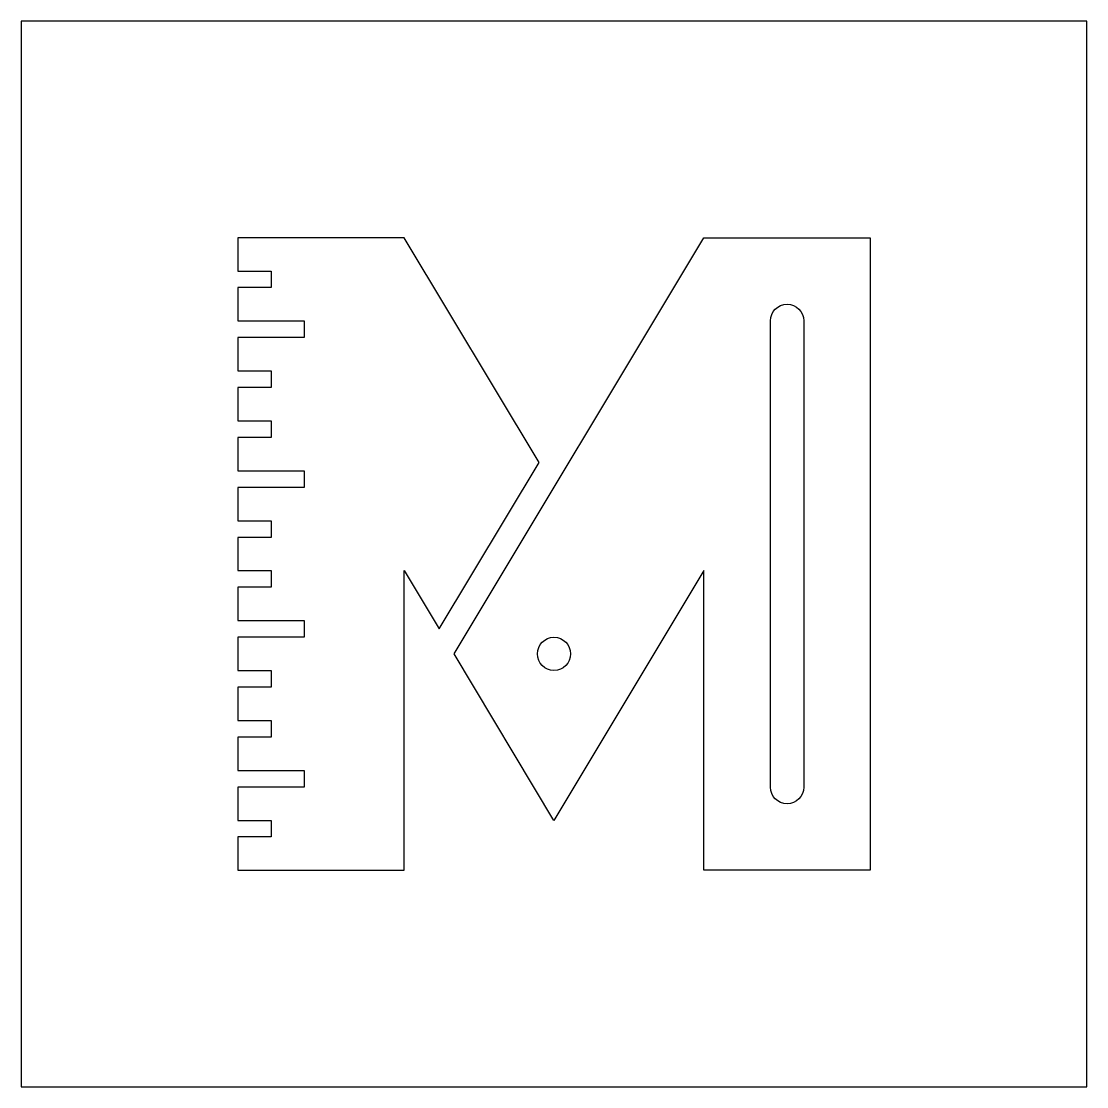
# Model space of a CAD drawing. Header units: millimetres. Extents: x 0 to 54.2, y -54.2 to 0.
import ezdxf

# ---------------------------------------------------------------- set-up
doc = ezdxf.new("R2010")
doc.units = ezdxf.units.MM
doc.layers.get('0').update_dxf_attribs({"linetype": 'CONTINUOUS'})

msp = doc.modelspace()

# ---------------------------------------------------------------- linework, layer by layer
for p, q in [((38.1, -38.947), (38.1, -15.24)), ((39.793, -15.24), (39.793, -38.947))]:
    msp.add_line(p, q)
for points in [[(54.187, 0), (0, 0), (0, -54.187), (54.187, -54.187)], [(19.473, -11.007), (11.007, -11.007), (11.007, -12.7), (12.7, -12.7), (12.7, -13.547), (11.007, -13.547), (11.007, -15.24), (14.393, -15.24), (14.393, -16.087), (11.007, -16.087), (11.007, -17.78), (12.7, -17.78), (12.7, -18.627), (11.007, -18.627), (11.007, -20.32), (12.7, -20.32), (12.7, -21.167), (11.007, -21.167), (11.007, -22.86), (14.393, -22.86), (14.393, -23.707), (11.007, -23.707), (11.007, -25.4), (12.7, -25.4), (12.7, -26.247), (11.007, -26.247), (11.007, -27.94), (12.7, -27.94), (12.7, -28.787), (11.007, -28.787), (11.007, -30.48), (14.393, -30.48), (14.393, -31.327), (11.007, -31.327), (11.007, -33.02), (12.7, -33.02), (12.7, -33.867), (11.007, -33.867), (11.007, -35.56), (12.7, -35.56), (12.7, -36.407), (11.007, -36.407), (11.007, -38.1), (14.393, -38.1), (14.393, -38.947), (11.007, -38.947), (11.007, -40.64), (12.7, -40.64), (12.7, -41.487), (11.007, -41.487), (11.007, -43.18), (19.473, -43.18), (19.473, -27.94), (21.251, -30.903), (26.331, -22.437)], [(22.013, -32.173), (34.713, -11.007), (43.18, -11.007), (43.18, -43.18), (34.713, -43.18), (34.713, -27.94), (27.093, -40.64)]]:
    msp.add_lwpolyline(points, close=True)
for points in [[(38.1, -15.24), (38.1, -14.774), (38.481, -14.393), (38.947, -14.393)], [(38.947, -14.393), (39.412, -14.393), (39.793, -14.774), (39.793, -15.24)], [(26.247, -32.173), (26.247, -31.708), (26.628, -31.327), (27.093, -31.327)], [(27.093, -31.327), (27.559, -31.327), (27.94, -31.708), (27.94, -32.173)], [(27.093, -33.02), (26.628, -33.02), (26.247, -32.639), (26.247, -32.173)], [(27.94, -32.173), (27.94, -32.639), (27.559, -33.02), (27.093, -33.02)], [(38.947, -39.793), (38.481, -39.793), (38.1, -39.412), (38.1, -38.947)], [(39.793, -38.947), (39.793, -39.412), (39.412, -39.793), (38.947, -39.793)]]:
    msp.add_open_spline(points, degree=3)

doc.saveas('drawing.dxf')
